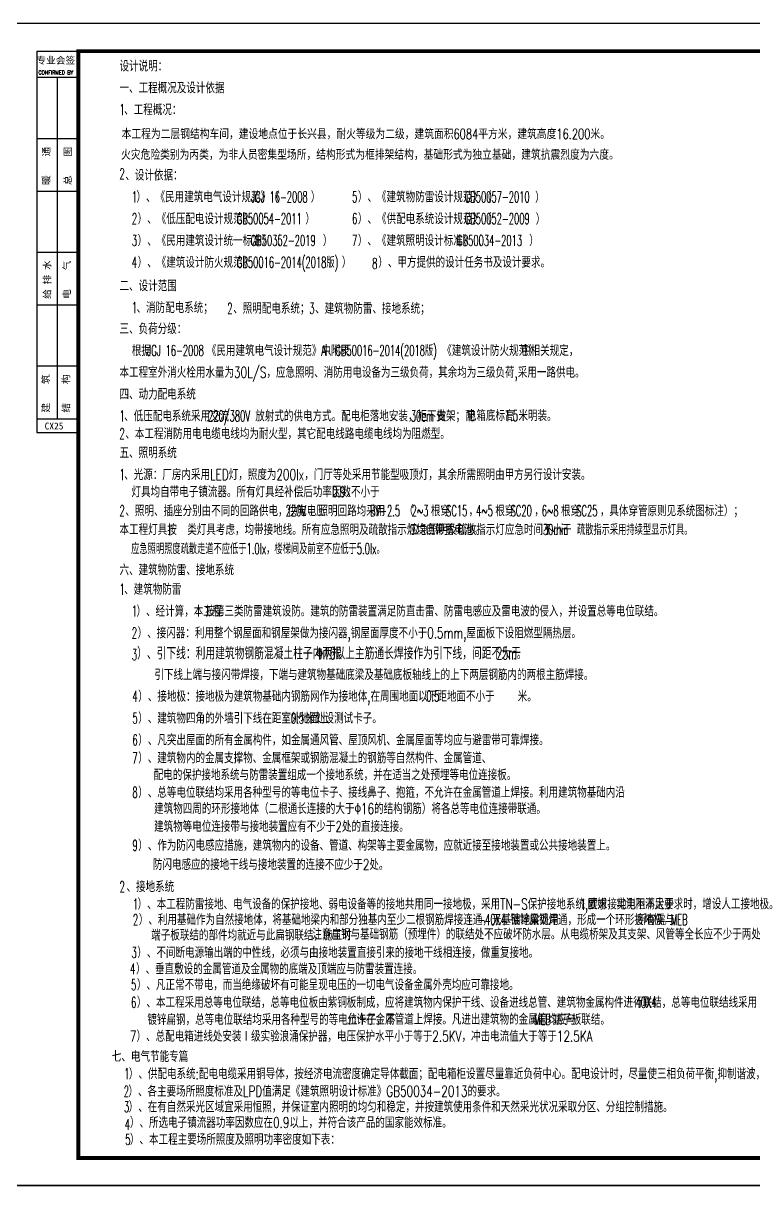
# Model space of a CAD drawing. Extents: x -55118 to 386282, y -631686 to -470886.
# Drawn here: x -33597 to -7218, y -513351 to -470886 of the extents above; entities that cross this region are included whole.
import ezdxf

# ---------------------------------------------------------------- set-up
doc = ezdxf.new("R2010")
doc.units = 0
doc.header["$LTSCALE"] = 1000
doc.header["$MEASUREMENT"] = 0
doc.layers.get('0').update_dxf_attribs({"linetype": 'CONTINUOUS'})
for name, color, linetype in [('TEL_TEXT', 7, 'CONTINUOUS'), ('WALL', 6, 'CONTINUOUS'), ('图框', 4, 'CONTINUOUS')]:
    doc.layers.add(name, color=color, linetype=linetype)
doc.styles.add('_TEL_DIM', font='SIMPLEX', dxfattribs={"width": 0.8, "height": 3.5, "bigfont": 'HZTXT'})
doc.styles.add('iIcon2', font='')
doc.styles.add('MIMI-TKWZ', font='romanc.shx', dxfattribs={"width": 0.75, "oblique": 15, "bigfont": 'bigfont.shx'})
doc.styles.get('iIcon2').set_extended_font_data('SimSun')

# ---------------------------------------------------------------- blocks, each defined once
blk = doc.blocks.new('sdfs')
at = {"layer": '图框'}
for p, q in [((856263, 398263), (857763, 398263)), ((856263, 398263), (856263, 384980)), ((856263, 397318), (857763, 397318)), ((856263, 395111), (857763, 395111)), ((856263, 393205), (857763, 393205)), ((856263, 390999), (857763, 390999)), ((856263, 389092), (857763, 389092)), ((856263, 386886), (857763, 386886)), ((856263, 384980), (857763, 384980)), ((856263, 384980), (856263, 384480)), ((856263, 384480), (857763, 384480))]:
    blk.add_line(p, q, dxfattribs=at)
blk.add_lwpolyline([(855263, 357263), (914663, 357263), (914663, 399263), (855263, 399263)], close=True, dxfattribs=at)
at = {"layer": '图框', "const_width": 140}
blk.add_lwpolyline([(857763, 398263), (913663, 398263), (913663, 358263), (857763, 358263)], close=True, dxfattribs=at)
at = {"layer": '图框'}
blk.add_lwpolyline([(857013, 384980), (857013, 397318)], dxfattribs=at)
at = {"layer": '图框', "style": 'iIcon2'}
for s, p in [('专业会签', (856252, 397805)), ('CX25', (856548, 384591))]:
    blk.add_text(s, height=250, dxfattribs=at).set_placement(p)
at = {"layer": '图框', "style": 'MIMI-TKWZ', "width": 0.75}
blk.add_text('CONFIRMED BY', height=145, dxfattribs=at).set_placement((856323, 397419))
at = {"layer": '图框', "style": 'iIcon2'}
for s, p in [('暖    通', (856732, 393427)), ('总    图', (857510, 393427)), ('给 排 水', (856766, 389315)), ('电    气', (857473, 389315)), ('建    筑', (856714, 385202)), ('结    构', (857445, 385202))]:
    blk.add_text(s, height=250, rotation=90, dxfattribs=at).set_placement(p)

msp = doc.modelspace()

# ---------------------------------------------------------------- linework, layer by layer
msp.add_line((-22900.6, -493451), (-22900.6, -493867))
msp.add_circle((-22900.6, -493648), 92)
at = {"layer": '图框'}
msp.add_lwpolyline([(-34117.5, -572285.5), (70982.5, -572285.5), (70982.5, -512885.5), (-34117.5, -512885.5)], close=True, dxfattribs=at)

# ---------------------------------------------------------------- block references
at = {"layer": 'WALL'}
msp.add_blockref('sdfs', (-889380.8, -870148.6), dxfattribs=at)

# ---------------------------------------------------------------- texts
at = {"style": '_TEL_DIM'}
for s, height, width, p in [('）、引下线：利用建筑物钢筋混凝土柱子内两根', 437.887, 0.7, (-29490.8, -493867)), ('16', 437.89, 0.56, (-22747.4, -493867)), ('以上主筋通长焊接作为引下线，间距不大于', 437.887, 0.7, (-22327, -493867)), ('25m。', 437.89, 0.56, (-16503.1, -493867))]:
    msp.add_text(s, height=height, dxfattribs=dict(at, width=width)).set_placement(p)
at = {"layer": 'TEL_TEXT', "style": '_TEL_DIM'}
for s, height, width, p in [('设计说明：', 394.1, 0.7, (-30127.3, -472620.9)), ('一、工程概况及设计依据', 394.098, 0.7, (-30127.3, -473409.1)), ('1', 394.1, 0.56, (-30127.3, -474197.1)), ('、工程概况：', 394.1, 0.7, (-29959.1, -474197.3)), ('2', 394.1, 0.56, (-30127.3, -476514.2)), ('、设计依据：', 394.1, 0.7, (-29917.1, -476561.9)), ('1', 394.1, 0.56, (-29682.4, -477350.1)), ('）、《民用建筑电气设计规范》（', 394.098, 0.7, (-29514.3, -477350.1)), ('JGJ', 394.1, 0.56, (-25376.2, -477350.1)), ('16-2008', 394.1, 0.56, (-24708, -477350.1)), ('）', 394.1, 0.7, (-23215.7, -477350.1)), ('5', 394.1, 0.56, (-21723.6, -477348.9)), ('）、《建筑物防雷设计规范》（', 394.098, 0.7, (-21513.4, -477348.9)), ('GB50057-2010', 394.098, 0.56, (-17651.2, -477348.9)), ('）', 394.1, 0.7, (-15111.5, -477362.6)), ('）、《低压配电设计规范》（', 394.098, 0.7, (-29472.2, -478138.3)), ('）', 394.1, 0.7, (-23410.1, -478138.3)), ('）、《供配电系统设计规范》（', 394.098, 0.7, (-21513.4, -478137.1)), ('）', 394.1, 0.7, (-15086.9, -478150.8)), ('2', 394.1, 0.56, (-29682.4, -478138.3)), ('GB50054-2011', 394.098, 0.56, (-25885.9, -478138.3)), ('6', 394.1, 0.56, (-21723.6, -478137.1)), ('GB50052-2009', 394.098, 0.56, (-17651.2, -478137.1)), ('3', 394.1, 0.56, (-29682.4, -478926.5)), ('）、《民用建筑设计统一标准》（', 394.098, 0.7, (-29472.2, -478926.5)), ('GB50352-2019', 394.098, 0.56, (-25384.8, -478926.5)), ('）', 394.1, 0.7, (-22778.5, -478926.5)), ('7', 394.1, 0.56, (-21723.6, -478925.3)), ('）、《建筑照明设计标准》（', 394.098, 0.7, (-21513.4, -478925.3)), ('GB50034-2013', 394.098, 0.56, (-17927.1, -478925.3)), ('）', 394.1, 0.7, (-15320.8, -478925.3)), ('4', 394.1, 0.56, (-29682.4, -479714.7)), ('）、《建筑设计防火规范》（', 394.098, 0.7, (-29472.2, -479714.7)), ('GB50016-2014(2018版)', 394.098, 0.56, (-25885.9, -479714.7)), ('）', 394.1, 0.7, (-22094.7, -479714.7)), ('8', 394.1, 0.56, (-20997.8, -479757.1)), ('）、甲方提供的设计任务书及设计要求。', 394.098, 0.7, (-20776.2, -479711.4)), ('二、设计范围', 394.1, 0.7, (-30127.3, -480562.4)), ('1', 394.1, 0.56, (-29682.4, -481350.6)), ('、消防配电系统；', 394.1, 0.7, (-29514.3, -481350.6)), ('2', 394.1, 0.56, (-26231.8, -481375.4)), ('、照明配电系统；', 394.1, 0.7, (-26021.6, -481375.4)), ('3', 394.1, 0.56, (-23268.9, -481379.9)), ('、建筑物防雷、接地系统；', 394.098, 0.7, (-23058.7, -481379.9)), ('三、负荷分级：', 394.1, 0.7, (-30127.3, -482113.9)), ('根据', 394.1, 0.7, (-29682.4, -482902.1)), ('JGJ', 394.1, 0.56, (-29130.7, -482902.1)), ('16-2008', 394.1, 0.56, (-28462.5, -482902.1)), ('《民用建筑电气设计规范》中附录', 394.098, 0.7, (-26970.1, -482902.1)), ('A', 394.1, 0.56, (-22832.1, -482902.1)), ('、', 394.1, 0.7, (-22600.9, -482902.1)), ('GB50016-2014(2018版)', 394.098, 0.56, (-22325, -482902.1)), ('《建筑设计防火规范》', 394.1, 0.7, (-18464.7, -482902.1)), ('中相关规定，', 394.1, 0.7, (-15616.6, -482902.1)), ('本工程室外消火栓用水量为30L/S，应急照明、消防用电设备为三级负荷，其余均为三级负荷,采用一路供电。', 394.098, 0.7, (-30127.3, -483690.3)), ('四、动力配电系统', 394.1, 0.7, (-30127.3, -484478.5)), ('1', 394.1, 0.56, (-30127.3, -485266.7)), ('、低压配电系统采用交流', 394.098, 0.7, (-29959.1, -485266.7)), ('220/380V', 394.1, 0.56, (-26924.6, -485266.7)), ('放射式的供电方式。配电柜落地安装，柜下做', 394.098, 0.7, (-25222.1, -485266.7)), ('30cm', 394.1, 0.56, (-19599.9, -485266.7)), ('支架；配', 394.1, 0.7, (-18675.1, -485266.7)), ('电箱底标高', 394.1, 0.7, (-17576.4, -485252.2)), ('1.5', 394.1, 0.56, (-16197, -485252.2)), ('米明装。', 394.1, 0.7, (-15713.6, -485252.2)), ('2', 394.1, 0.56, (-30127.3, -485906.1)), ('、本工程消防用电电缆电线均为耐火型，其它配电线路电缆电线均为阻燃型。', 394.098, 0.7, (-29917.1, -485906.1)), ('五、照明系统', 394.1, 0.7, (-30127.3, -486596.6)), ('1', 394.1, 0.56, (-30127.3, -487384.8)), ('、光源：厂房内采用LED灯，照度为200lx，门厅等处采用节能型吸顶灯，其余所需照明由甲方另行设计安装。', 394.098, 0.7, (-29959.1, -487384.8)), ('灯具均自带电子镇流器。所有灯具经补偿后功率因数不小于', 394.098, 0.7, (-29694.7, -488008.1)), ('0.9', 394.1, 0.56, (-22437.3, -488008.1)), ('。', 394.1, 0.7, (-21911.8, -488008.1)), ('2', 394.1, 0.56, (-30127.3, -488693)), ('、照明、插座分别由不同的回路供电，供电电压', 394.098, 0.7, (-29917.1, -488693)), ('220V', 394.1, 0.56, (-24123.8, -488693)), ('。照明回路均采用', 394.1, 0.7, (-23283.1, -488693)), ('BV-2.5', 394.1, 0.56, (-21076.1, -488693)), ('（', 394.1, 0.7, (-19846.6, -488693)), ('2~3', 394.1, 0.56, (-19570.7, -488693)), ('根穿', 394.1, 0.7, (-18877.1, -488693)), ('SC15', 394.1, 0.56, (-18325.3, -488693)), ('4~5', 394.1, 0.56, (-17240.3, -488693)), ('根穿', 394.1, 0.7, (-16546.6, -488693)), ('SC20', 394.1, 0.56, (-15994.9, -488693)), ('6~8', 394.1, 0.56, (-14867.8, -488693)), ('根穿', 394.1, 0.7, (-14174.2, -488693)), ('SC25', 394.1, 0.56, (-13622.4, -488693)), ('，具体穿管原则见系统图标注）；', 394.098, 0.7, (-12771.2, -488693)), ('，', 394.1, 0.7, (-17516.1, -488693)), ('，', 394.1, 0.7, (-15143.6, -488693)), ('本工程灯具按  类灯具考虑，均带接地线。所有应急照明及疏散指示灯均自带蓄电池。', 394.098, 0.7, (-30127.3, -489373.2)), ('I', 394.1, 0.56, (-28352.1, -489385.1)), ('应急照明及疏散指示灯应急时间不小于', 394.098, 0.7, (-19651.1, -489373.2)), ('30min', 394.1, 0.56, (-14828, -489370.7)), ('疏散指示采用持续型显示灯具。', 394.098, 0.56, (-13597.7, -489370.7)), ('应急照明照度疏散走道不应低于1.0lx，楼梯间及前室不应低于5.0lx。', 394.098, 0.56, (-29708, -490062.7)), ('六、建筑物防雷、接地系统', 394.098, 0.7, (-30127.3, -490830.2)), ('1', 394.1, 0.56, (-30127.3, -491531.2)), ('、建筑物防雷', 394.1, 0.7, (-29959.1, -491531.2)), ('1', 394.1, 0.56, (-29682.4, -492319.4)), ('）、经计算，本工程', 394.1, 0.7, (-29514.3, -492319.4)), ('按第三类防雷建筑设防。建筑的防雷装置满足防直击雷、防雷电感应及雷电波的侵入，并设置总等电位联结。', 394.098, 0.7, (-27023.3, -492319.4)), ('2', 394.1, 0.56, (-29682.4, -493107.6)), ('）、接闪器：利用整个钢屋面和钢屋架做为接闪器,钢屋面厚度不小于0.5mm,屋面板下设阻燃型隔热层。', 394.098, 0.7, (-29472.2, -493107.6)), ('3', 394.1, 0.56, (-29682.4, -493895.8)), ('引下线上端与接闪带焊接，下端与建筑物基础底梁及基础底板轴线上的上下两层钢筋内的两根主筋焊接。', 394.098, 0.7, (-28867.6, -494617)), ('4', 394.1, 0.56, (-29660.7, -495398.4)), ('）、接地极：接地极为建筑物基础内钢筋网作为接地体,在周围地面以下距地面不小于    米。', 394.098, 0.7, (-29450.5, -495398.4)), ('0.5', 394.1, 0.56, (-19040.8, -495385.9)), ('5', 394.1, 0.56, (-29660.7, -496186.6)), ('）、建筑物四角的外墙引下线在距室外地面上', 394.098, 0.7, (-29450.5, -496186.6)), ('0.5', 394.1, 0.56, (-23933.1, -496186.6)), ('米处设测试卡子。', 394.1, 0.7, (-23407.7, -496186.6)), ('6', 394.1, 0.56, (-29660.7, -496974.8)), ('）、凡突出屋面的所有金属构件，如金属通风管、屋顶风机、金属屋面等均应与避雷带可靠焊接。', 394.098, 0.7, (-29450.5, -496974.8)), ('7', 394.1, 0.56, (-29661.8, -497623.8)), ('）、建筑物内的金属支撑物、金属框架或钢筋混凝土的钢筋等自然构件、金属管道、', 394.098, 0.7, (-29451.7, -497623.8)), ('配电的保护接地系统与防雷装置组成一个接地系统，并在适当之处预埋等电位连接板。', 394.098, 0.7, (-28892.5, -498235.4)), ('8', 394.1, 0.56, (-29661.8, -498868.8)), ('）、总等电位联结均采用各种型号的等电位卡子、接线鼻子、抱箍，不允许在金属管道上焊接。利用建筑物基础内沿', 394.098, 0.7, (-29451.7, -498868.8)), ('建筑物四周的环形接地体（二根通长连接的大于Φ16的结构钢筋）将各总等电位连接带联通。', 394.098, 0.7, (-28878.4, -499457.8)), ('建筑物等电位连接带与接地装置应有不少于2处的直接连接。', 394.098, 0.7, (-28878.4, -500102.2)), ('9', 394.1, 0.56, (-29659.4, -500784.2)), ('）、作为防闪电感应措施，建筑物内的设备、管道、构架等主要金属物，应就近接至接地装置或公共接地装置上。', 394.098, 0.7, (-29451.7, -500784.2)), ('防闪电感应的接地干线与接地装置的连接不应少于2处。', 394.098, 0.7, (-28921.1, -501477.4)), ('2', 394.1, 0.56, (-30123.8, -502278.4)), ('、接地系统', 394.1, 0.7, (-29876.5, -502278.4)), ('1', 394.1, 0.56, (-29641.8, -502906.5)), ('）、本工程防雷接地、电气设备的保护接地、弱电设备等的接地共用同一接地极，采用TN-S保护接地系统,要求接地电阻不大于', 394.098, 0.7, (-29473.6, -502906.5)), ('1', 394.1, 0.56, (-13465.4, -502915.1)), ('欧姆，实测不满足要求时，增设人工接地极。', 394.098, 0.7, (-13207.4, -502901.8)), ('2', 394.1, 0.56, (-29641.8, -503470.7)), ('）、利用基础作为自然接地体，将基础地梁内和部分独基内至少二根钢筋焊接连通，无基础地梁处用', 394.098, 0.7, (-29431.6, -503470.7)), ('-40X4', 394.1, 0.56, (-17164.5, -503468.9)), ('镀锌扁钢焊通，形成一个环形接地极。', 394.098, 0.7, (-16007.2, -503470.7)), ('所有需与', 394.1, 0.7, (-11440.6, -503470.7)), ('MEB', 394.1, 0.56, (-10204.1, -503470.7)), ('端子板联结的部件均就近与此扁钢联结，施工时', 394.098, 0.7, (-28980.5, -504027.1)), ('注意扁钢与基础钢筋（预埋件）的联结处不应破坏防水层。从电缆桥架及其支架、风管等全长应不少于两处与接地干线连接。', 394.098, 0.7, (-23159.4, -503993)), ('3', 394.1, 0.56, (-29694.6, -504656.2)), ('）、不间断电源输出端的中性线，必须与由接地装置直接引来的接地干线相连接，做重复接地。', 394.098, 0.7, (-29484.4, -504656.2)), ('4', 394.1, 0.56, (-29741.3, -505247.6)), ('）、垂直敷设的金属管道及金属物的底端及顶端应与防雷装置连接。', 394.098, 0.7, (-29531.1, -505247.6)), ('5', 394.1, 0.56, (-29710, -505822.2)), ('）、凡正常不带电，而当绝缘破坏有可能呈现电压的一切电气设备金属外壳均应可靠接地。', 394.098, 0.7, (-29499.8, -505822.2)), ('6', 394.1, 0.56, (-29710, -506458.2)), ('）、本工程采用总等电位联结，总等电位板由紫铜板制成，应将建筑物内保护干线、设备进线总管、建筑物金属构件进行联结，总等电位联结线采用', 394.098, 0.7, (-29499.8, -506458.2)), ('40X4', 394.1, 0.56, (-11478.6, -506462.3)), ('镀锌扁钢，总等电位联结均采用各种型号的等电位卡子，不', 394.098, 0.7, (-29121.6, -507079.2)), ('允许在金属管道上焊接。凡进出建筑物的金属管均应与', 394.098, 0.7, (-21910.9, -507070.6)), ('MEB', 394.1, 0.56, (-15147.6, -507077.2)), ('端子板联结。', 394.1, 0.7, (-14475, -507077.2)), ('7）、总配电箱进线处安装Ⅰ级实验浪涌保护器，电压保护水平小于等于2.5KV，冲击电流值大于等于12.5KA', 394.098, 0.7, (-29749.3, -507682.1)), ('七、电气节能专篇', 394.1, 0.7, (-30404.3, -508415.8)), ('1', 394.1, 0.56, (-29959.4, -509039)), ('）、供配电系统:配电电缆采用铜导体，按经济电流密度确定导体截面；配电箱柜设置尽量靠近负荷中心。配电设计时，尽量使三相负荷平衡,抑制谐波，降低无功电流。', 394.098, 0.7, (-29791.3, -509039)), ('2', 394.1, 0.56, (-29972.4, -509671)), ('）、各主要场所照度标准及LPD值满足《建筑照明设计标准》GB50034-2013的要求。', 394.098, 0.7, (-29804.2, -509671)), ('3', 394.1, 0.56, (-29965.1, -510235.4)), ('）、在有自然采光区域宜采用恒照，并保证室内照明的均匀和稳定，并按建筑使用条件和天然采光状况采取分区、分组控制措施。', 394.098, 0.7, (-29797, -510235.4)), ('）、所选电子镇流器功率因数应在0.9以上，并符合该产品的国家能效标准。', 394.098, 0.7, (-29750.7, -510801.4)), ('4', 394.1, 0.56, (-29935.6, -510872.3)), ('5', 394.1, 0.56, (-29918.9, -511414.4)), ('）、本工程主要场所照度及照明功率密度如下表：', 394.098, 0.7, (-29750.7, -511411.8))]:
    msp.add_text(s, height=height, dxfattribs=dict(at, width=width)).set_placement(p)
at = {"layer": 'TEL_TEXT', "color": 4, "style": '_TEL_DIM', "width": 0.7}
for s, p in [('本工程为二层钢结构车间，建设地点位于长兴县，耐火等级为二级，建筑面积6084平方米，建筑高度16.200米。', (-30049.7, -475064.6)), ('火灾危险类别为丙类，为非人员密集型场所，结构形式为框排架结构，基础形式为独立基础，建筑抗震烈度为六度。', (-30071.4, -475811))]:
    msp.add_text(s, height=373.199, dxfattribs=at).set_placement(p)

doc.saveas('drawing.dxf')
